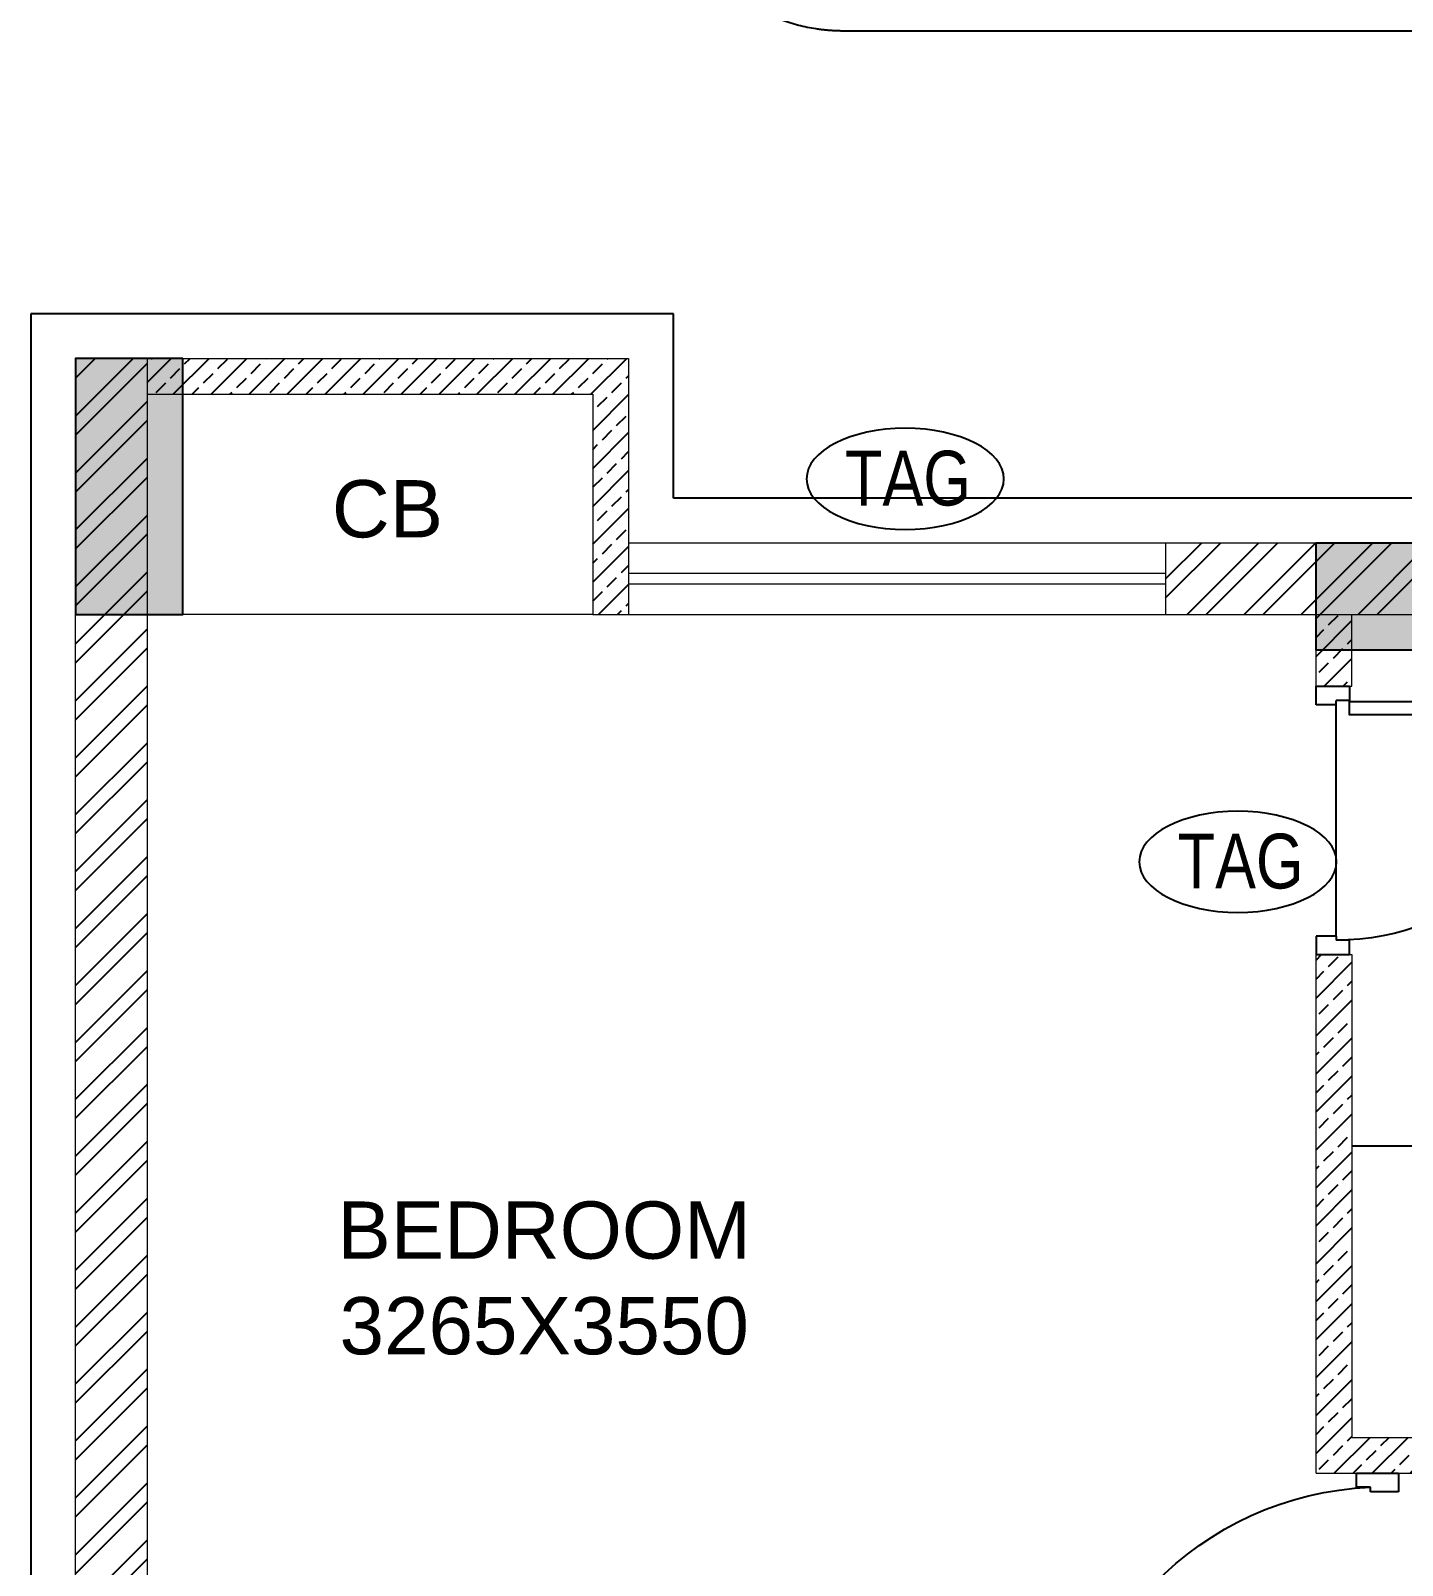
# Model space of a CAD drawing. Header units: millimetres. Extents: x 1255966 to 1543012, y 318612 to 465611.
# Drawn here: x 1417586 to 1421417, y 401776 to 406065 of the extents above; entities that cross this region are included whole.
import ezdxf
from ezdxf.enums import TextEntityAlignment as Align

# ---------------------------------------------------------------- set-up
doc = ezdxf.new("R2010")
doc.units = ezdxf.units.MM
doc.header["$LTSCALE"] = 500
doc.header["$MEASUREMENT"] = 0
doc.linetypes.add('HIDDEN', pattern=[0.375, 0.25, -0.125])
doc.layers.get('Defpoints').update_dxf_attribs({"lineweight": 0})
doc.layers.add('A-TAG', color=7, linetype='Continuous', true_color=0xef00ef)
doc.layers.add('PROJECTION', color=7, linetype='HIDDEN', true_color=0xff4000)
for name, color, linetype in [('AHC-A-FURNITURE', 2, 'Continuous'), ('DOOR', 8, 'Continuous'), ('ELE-5', 8, 'Continuous'), ('TEXT-RM NAME', 6, 'Continuous'), ('TOWER AREA COLUMN.', 6, 'Continuous')]:
    doc.layers.add(name, color=color, linetype=linetype)
for name, color, linetype, lineweight in [('FUR', 35, 'Continuous', 13), ('TOWER COL HATCH', 253, 'Continuous', 20), ('Wall', 2, 'Continuous', 15), ('WIN', 144, 'Continuous', 15)]:
    doc.layers.add(name, color=color, linetype=linetype, lineweight=lineweight)
doc.styles.add('simplex', font='simplex.shx')
doc.styles.get("Standard").update_dxf_attribs({"font": 'arial.ttf'})
pattern_1 = [(45, (1417710.63, 395123.9), (-53.033, 53.033), []), (45, (1417763.664, 395123.9), (-53.033, 53.033), [37.5, -18.75])]
pattern_2 = [(45, (1417710.63, 395123.9), (-79.5495, 79.5495), []), (45, (1417763.66, 395123.9), (-79.5495, 79.5495), [])]

# ---------------------------------------------------------------- blocks, each defined once
blk = doc.blocks.new('DOOR 750')
at = {"layer": 'DOOR', "ltscale": 100}
for p, q in [((0, 730), (100, 730)), ((0, 675), (0, 730)), ((100, 687), (60, 687)), ((60, 675), (60, 687)), ((100, 730), (100, 687)), ((60, 675), (0, 675)), ((60, 675), (60, -15)), ((60, -15), (0, -15)), ((0, -15), (0, -70)), ((60, -15), (60, -27)), ((100, -27), (60, -27)), ((100, -70), (100, -27)), ((0, -70), (100, -70))]:
    blk.add_line(p, q, dxfattribs=at)
blk.add_lwpolyline([(99.6, -24.6), (787.7, -24.6), (787.7, 15.4), (99.6, 15.4)], close=True, dxfattribs=at)
at = {"layer": 'DOOR', "linetype": 'Continuous'}
blk.add_arc((62, -40.9), 727.9, 4.4383, 90.1592, dxfattribs=at)
at = {"layer": 'Defpoints', "ltscale": 100, "style": 'simplex', "width": 0.8}
blk.add_attdef('D750', (284.7, 36.5), '', height=100, dxfattribs=at)
blk = doc.blocks.new('A$C5C3D30A1')
at = {"ltscale": 75}
for p, q in [((0, 0), (3.43, 0)), ((0, -7.72), (0, 0)), ((3.43, 0), (3.43, -5.15)), ((62.62, 0), (62.62, -5.15)), ((66.05, 0), (62.62, 0)), ((66.05, -7.72), (66.05, 0)), ((2.57, -5.15), (2.57, -7.72)), ((3.43, -5.15), (2.57, -5.15)), ((62.62, -5.15), (63.48, -5.15)), ((63.48, -5.15), (63.48, -7.72)), ((2.57, -7.72), (0, -7.72)), ((2.57, -7.72), (5.15, -7.72)), ((2.57, -61.73), (2.57, -7.72)), ((5.15, -7.72), (5.15, -61.73)), ((63.48, -7.72), (66.05, -7.72)), ((2.57, -61.73), (5.15, -61.73))]:
    blk.add_line(p, q, dxfattribs=at)
blk.add_arc((4.49, -2.69), 59.04, 270.6428, 357.6126, dxfattribs=at)

msp = doc.modelspace()

# ---------------------------------------------------------------- hatches: boundary and pattern name
at = {"layer": 'AHC-A-FURNITURE', "ltscale": 50, "true_color": 0x5b5b5b}
h = msp.add_hatch(dxfattribs=at)
h.set_pattern_fill('ANSI32', color=251, scale=300)
h.set_pattern_definition(pattern_2)
h.paths.add_polyline_path([(1417910.6, 405148.9), (1417710.6, 405148.9), (1417710.6, 400883.9), (1417910.6, 400883.9)])
h = msp.add_hatch(dxfattribs=at)
h.set_pattern_fill('ANSI33', color=251, scale=300)
h.set_pattern_definition(pattern_1)
h.paths.add_polyline_path([(1419255.5, 405148.9), (1417910.6, 405148.9), (1417910.6, 405048.9), (1419155.5, 405048.9), (1419155.5, 404433.9), (1419255.5, 404433.9)])
h = msp.add_hatch(dxfattribs=at)
h.set_pattern_fill('ANSI32', color=251, scale=300)
h.set_pattern_definition(pattern_2)
h.paths.add_polyline_path([(1421778.1, 404633.9), (1420755.6, 404633.9), (1420755.6, 404433.9), (1421778.1, 404433.9)])
h = msp.add_hatch(dxfattribs=at)
h.set_pattern_fill('ANSI33', color=251, scale=300)
h.set_pattern_definition(pattern_1)
h.paths.add_polyline_path([(1421275.6, 404433.9), (1421175.6, 404433.9), (1421175.6, 404233.1), (1421275.6, 404233.1), (1421275.6, 404333.1)])
h = msp.add_hatch(dxfattribs=at)
h.set_pattern_fill('ANSI33', color=251, scale=300)
h.set_pattern_definition(pattern_1)
h.paths.add_polyline_path([(1423705.6, 402133.9), (1421275.6, 402133.9), (1421275.6, 403483.1), (1421175.6, 403483.1), (1421175.6, 402033.9), (1421430.6, 402033.9), (1421545.6, 402033.9), (1423705.6, 402033.9)])
at = {"layer": 'TOWER COL HATCH'}
h = msp.add_hatch(color=253, dxfattribs=at)
h.dxf.hatch_style = 1
h.paths.add_polyline_path([(1418010.6, 405148.9), (1417710.6, 405148.9), (1417710.6, 404433.9), (1418010.6, 404433.9)])
h = msp.add_hatch(color=253, dxfattribs=at)
h.dxf.hatch_style = 1
h.paths.add_polyline_path([(1421175.6, 404333.9), (1421175.6, 404633.9), (1421775.6, 404633.9), (1421775.6, 404333.9)])

# ---------------------------------------------------------------- linework, layer by layer
at = {"linetype": 'Continuous', "extrusion": (0, 0, -1)}
for centre in [(1420028.3, 404812.7), (1420957.4, 403742.4)]:
    msp.add_ellipse(centre, major_axis=(275.7, 0), ratio=0.512885, dxfattribs=at)
at = {"layer": 'A-TAG', "linetype": 'HIDDEN', "ltscale": 100}
msp.add_line((1419855.1, 406065.1), (1423842.9, 406065.1), dxfattribs=at)
msp.add_arc((1419855.1, 406565.1), 500, 180, 270, dxfattribs=at)
at = {"layer": 'ELE-5'}
msp.add_line((1421275.6, 402948.9), (1422800.6, 402948.9), dxfattribs=at)
at = {"layer": 'FUR'}
msp.add_line((1419155.5, 404433.9), (1417910.6, 404433.9), dxfattribs=at)
at = {"layer": 'PROJECTION', "linetype": 'ByBlock', "ltscale": 50}
for p, q in [((1419380.6, 405273.9), (1417585.6, 405273.9)), ((1417585.6, 405273.9), (1417585.6, 395983.9)), ((1419380.6, 404758.9), (1419380.6, 405273.9)), ((1422330.6, 404758.9), (1419380.6, 404758.9))]:
    msp.add_line(p, q, dxfattribs=at)
at = {"layer": 'TOWER AREA COLUMN.'}
for points in [[(1418010.6, 405148.9), (1417710.6, 405148.9), (1417710.6, 404433.9), (1418010.6, 404433.9)], [(1421175.6, 404333.9), (1421175.6, 404633.9), (1421775.6, 404633.9), (1421775.6, 404333.9)]]:
    msp.add_lwpolyline(points, close=True, dxfattribs=at)
at = {"layer": 'Wall'}
for p, q in [((1417710.6, 396108.9), (1417710.6, 405148.9)), ((1417710.6, 405148.9), (1419255.5, 405148.9)), ((1417910.6, 405148.9), (1417910.6, 400883.9)), ((1419255.5, 405148.9), (1419255.5, 404433.9)), ((1417910.6, 405048.9), (1419155.5, 405048.9)), ((1419155.5, 405048.9), (1419155.5, 404433.9)), ((1420755.6, 404633.9), (1420755.6, 404433.9)), ((1420755.6, 404633.9), (1421778.1, 404633.9)), ((1419155.5, 404433.9), (1419255.5, 404433.9)), ((1420755.6, 404433.9), (1421778.1, 404433.9)), ((1421175.6, 404233.1), (1421175.6, 404433.9)), ((1421275.6, 404233.1), (1421275.6, 404433.9)), ((1421175.6, 404233.1), (1421275.6, 404233.1)), ((1421175.6, 402033.9), (1421175.6, 403483.1)), ((1421175.6, 403483.1), (1421275.6, 403483.1)), ((1421275.6, 403483.1), (1421275.6, 402133.9)), ((1421275.6, 402133.9), (1423705.6, 402133.9)), ((1421175.6, 402033.9), (1423705.6, 402033.9)), ((1421290.6, 402033.9), (1421290.6, 402033.9)), ((1421405.6, 402033.9), (1421290.6, 402033.9)), ((1421405.6, 402033.9), (1421405.6, 402033.9))]:
    msp.add_line(p, q, dxfattribs=at)
at = {"layer": 'WIN'}
for p, q in [((1419255.5, 404633.9), (1420755.5, 404633.9)), ((1419255.5, 404548.9), (1420755.5, 404548.9)), ((1419255.5, 404518.9), (1420755.5, 404518.9)), ((1419255.5, 404433.9), (1420755.5, 404433.9))]:
    msp.add_line(p, q, dxfattribs=at)

# ---------------------------------------------------------------- block references
at = {"layer": 'DOOR', "xscale": -0.9374999999998636, "yscale": 0.9374999999998636, "zscale": 0.9374999999998636, "rotation": 180}
msp.add_blockref('DOOR 750', (1421175.6, 404167.5), dxfattribs=at)
at = {"layer": 'DOOR', "color": 7, "xscale": -15.13102718445565, "yscale": 15.13102718445565, "zscale": 15.13102726046054, "rotation": 270.0001118632749}
msp.add_blockref('A$C5C3D30A1', (1421405.6, 401034.4), dxfattribs=at)

# ---------------------------------------------------------------- texts
at = {"width": 0.8}
for p in [(1420036.1, 404814.7), (1420965.2, 403744.5)]:
    msp.add_attdef('TAG', text='', height=153.1, dxfattribs=at).set_placement(p, align=Align.MIDDLE_CENTER)
at = {"layer": 'TEXT-RM NAME'}
for s, p in [('CB', (1418426.9, 404649.1)), ('BEDROOM', (1418442.2, 402633.3)), ('3265X3550', (1418448.2, 402366))]:
    msp.add_text(s, height=160, rotation=360, dxfattribs=at).set_placement(p)

doc.saveas('drawing.dxf')
